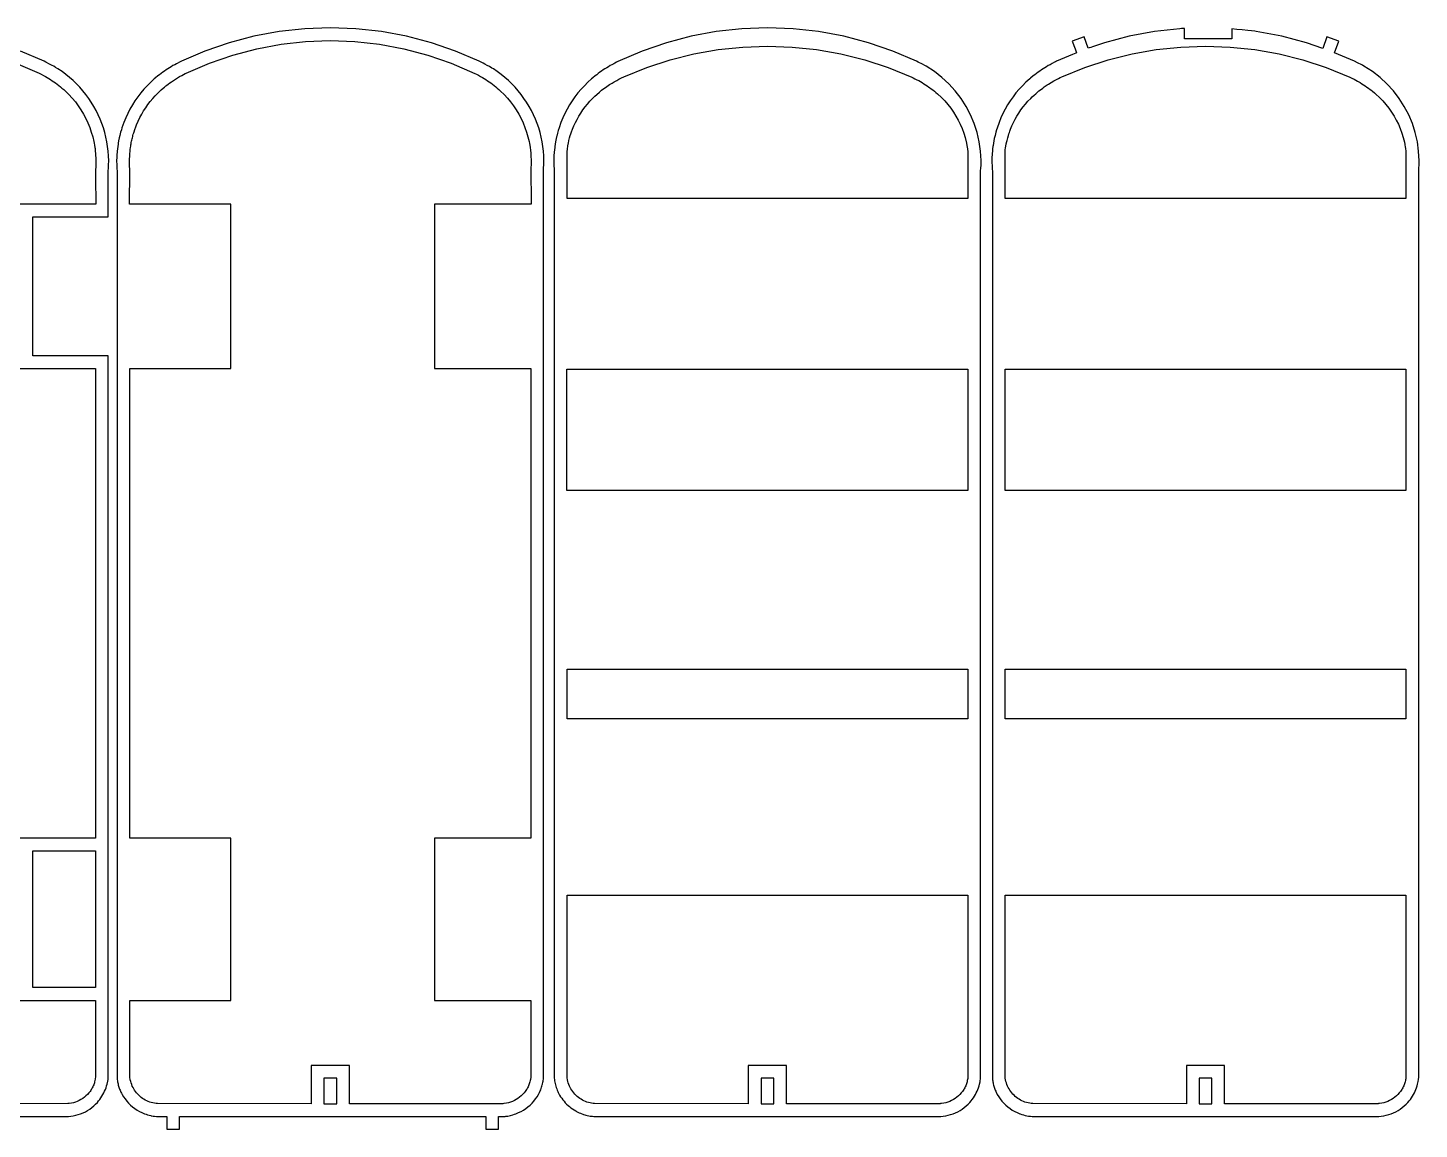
# Model space of a CAD drawing. Extents: x -1099 to 960, y -667 to 999.
# Drawn here: x 294 to 948, y -79 to 438 of the extents above; entities that cross this region are included whole.
import ezdxf

# ---------------------------------------------------------------- set-up
doc = ezdxf.new("R2010")
doc.units = 0
doc.layers.get('0').update_dxf_attribs({"linetype": 'CONTINUOUS'})
doc.layers.add('SECTIONCUTEDGES', color=18, linetype='CONTINUOUS')

msp = doc.modelspace()

# ---------------------------------------------------------------- linework, layer by layer
msp.add_lwpolyline([(645, -55.43), (639, -55.43), (639, -67.43), (645, -67.43)], close=True)
at = {"layer": 'SECTIONCUTEDGES'}
for points in [[(348.04, -71.65), (349.3, -72.18), (349.99, -72.42), (350.66, -72.64), (351.44, -72.86), (352.22, -73.04), (352.44, -73.08), (353.35, -73.24), (354.03, -73.33), (354.86, -73.41), (355.17, -73.42), (359.75, -73.42), (359.75, -79.42), (365.75, -79.42), (365.75, -73.42), (509.65, -73.42), (509.65, -79.42), (515.65, -79.42), (515.65, -73.42), (515.65, -73.42), (518.71, -73.42), (519.09, -73.37), (519.97, -73.23), (521.19, -72.98), (522.29, -72.69), (523.13, -72.43), (523.79, -72.19), (525.09, -71.65), (526.25, -71.08), (527.37, -70.44), (528.44, -69.73), (529.47, -68.95), (530.44, -68.11), (531.36, -67.2), (532.22, -66.24), (533.02, -65.23), (533.75, -64.17), (534.41, -63.07), (534.84, -62.25), (535.23, -61.41), (535.46, -60.86), (535.67, -60.3), (535.87, -59.74), (536.04, -59.17), (536.2, -58.6), (536.27, -58.31), (536.48, -57.35), (536.56, -56.85), (536.72, -55.65), (536.74, -55.35), (536.75, 370.65), (536.77, 371.54), (536.8, 371.99), (536.95, 374.21), (536.96, 374.66), (536.97, 375.77), (536.9, 378), (536.73, 380.22), (536.47, 382.44), (536.12, 384.64), (535.67, 386.82), (535.12, 388.98), (534.49, 391.12), (533.76, 393.23), (532.94, 395.3), (532.04, 397.34), (531.05, 399.33), (529.97, 401.29), (528.81, 403.19), (527.57, 405.04), (526.25, 406.84), (524.85, 408.58), (523.38, 410.25), (521.84, 411.86), (520.24, 413.41), (518.56, 414.88), (516.83, 416.28), (515.04, 417.61), (513.19, 418.85), (512.48, 419.3), (511.41, 419.95), (510.34, 420.56), (509.18, 421.18), (508.46, 421.54), (507.5, 422.01), (506.55, 422.46), (495.46, 427.22), (484.07, 431.15), (472.42, 434.22), (460.58, 436.42), (448.61, 437.75), (436.57, 438.2), (424.53, 437.75), (412.55, 436.42), (400.71, 434.22), (389.06, 431.15), (377.67, 427.22), (366.6, 422.47), (366.07, 422.23), (364.32, 421.34), (363.48, 420.88), (362.65, 420.42), (361.83, 419.94), (361.02, 419.44), (360.21, 418.93), (359.41, 418.41), (358.63, 417.87), (357.85, 417.32), (357.08, 416.76), (356.32, 416.18), (355.57, 415.59), (354.39, 414.63), (353.86, 414.17), (352.16, 412.63), (350.54, 411.01), (348.98, 409.33), (347.5, 407.57), (346.11, 405.75), (344.79, 403.87), (343.56, 401.94), (342.42, 399.95), (341.37, 397.91), (340.41, 395.83), (339.55, 393.7), (338.67, 391.19), (338.39, 390.32), (338.03, 389.08), (337.65, 387.63), (337.4, 386.54), (337.1, 385.08), (336.9, 384.01), (336.82, 383.48), (336.65, 382.41), (336.52, 381.34), (336.4, 380.27), (336.35, 379.73), (336.27, 378.66), (336.19, 377.27), (336.16, 375.88), (336.16, 375.33), (336.19, 374.1), (336.24, 373.28), (336.33, 372.06), (336.38, 370.84), (336.39, 370.43), (336.4, -55.47), (336.41, -55.68), (336.47, -56.14), (336.54, -56.69), (336.63, -57.19), (336.72, -57.69), (336.83, -58.18), (336.95, -58.68), (337.09, -59.17), (337.24, -59.65), (337.4, -60.13), (337.58, -60.61), (337.76, -61.08), (337.96, -61.55), (338.18, -62.01), (338.43, -62.53), (338.72, -63.07), (339.38, -64.17), (340.12, -65.23), (340.91, -66.24), (341.77, -67.2), (342.69, -68.11), (343.67, -68.95), (344.69, -69.73), (345.77, -70.44), (346.88, -71.08)], [(548.96, -68.83), (549.67, -69.38), (550.4, -69.91), (551.15, -70.4), (551.92, -70.86), (552.24, -71.04), (552.88, -71.37), (553.53, -71.68), (554.2, -71.97), (554.54, -72.1), (555.22, -72.36), (555.56, -72.47), (556.25, -72.68), (556.59, -72.78), (557.29, -72.95), (557.99, -73.1), (558.69, -73.23), (559.04, -73.28), (559.76, -73.36), (560.46, -73.42), (723.5, -73.42), (724.57, -73.33), (725.76, -73.15), (726.94, -72.9), (728.1, -72.59), (729.24, -72.2), (730.35, -71.75), (731.44, -71.22), (732.49, -70.64), (733.5, -69.99), (734.47, -69.28), (735.4, -68.52), (736.28, -67.7), (737.11, -66.83), (737.7, -66.15), (738.25, -65.44), (738.77, -64.71), (739.25, -63.96), (739.71, -63.19), (740.13, -62.4), (740.51, -61.59), (740.86, -60.77), (741.17, -59.93), (741.44, -59.07), (741.68, -58.21), (741.92, -57.1), (742.01, -56.62), (742.13, -55.86), (742.16, -55.53), (742.17, -55.34), (742.18, 370.64), (742.19, 371.07), (742.24, 372.14), (742.36, 373.84), (742.4, 375.12), (742.4, 375.77), (742.16, 380.22), (741.55, 384.64), (740.56, 388.98), (739.19, 393.23), (737.47, 397.34), (735.4, 401.29), (733, 405.04), (730.28, 408.58), (727.28, 411.86), (723.99, 414.88), (720.47, 417.61), (716.55, 420.12), (715.96, 420.46), (714.83, 421.06), (712.79, 422.08), (711.98, 422.47), (700.9, 427.22), (689.5, 431.15), (677.85, 434.22), (666.01, 436.42), (654.04, 437.75), (642, 438.2), (629.96, 437.75), (617.98, 436.42), (606.14, 434.22), (594.49, 431.15), (583.1, 427.22), (571.65, 422.3), (571.12, 422.04), (570.32, 421.63), (569.76, 421.34), (568.92, 420.88), (568.09, 420.42), (567.26, 419.94), (566.45, 419.44), (565.64, 418.93), (564.85, 418.41), (564.06, 417.87), (563.28, 417.32), (562.51, 416.76), (561.75, 416.18), (561, 415.59), (559.92, 414.71), (559.29, 414.17), (557.59, 412.63), (555.97, 411.01), (554.41, 409.33), (552.94, 407.57), (551.54, 405.75), (550.23, 403.87), (549, 401.94), (547.86, 399.95), (546.81, 397.91), (545.85, 395.83), (544.98, 393.7), (544.1, 391.19), (543.71, 389.97), (543.36, 388.72), (543, 387.27), (542.91, 386.9), (542.6, 385.44), (542.43, 384.54), (542.25, 383.48), (542.09, 382.41), (542.01, 381.88), (541.89, 380.81), (541.78, 379.73), (541.66, 378.1), (541.61, 376.71), (541.59, 375.6), (541.62, 374.3), (541.69, 373.08), (541.75, 372.27), (541.79, 371.45), (541.82, 370.43), (541.82, -55.4), (541.89, -56.06), (541.98, -56.74), (542.09, -57.38), (542.22, -58.01), (542.37, -58.63), (542.55, -59.25), (542.74, -59.86), (542.96, -60.47), (543.19, -61.07), (543.45, -61.66), (543.72, -62.24), (544.02, -62.81), (544.33, -63.37), (544.8, -64.14), (545.3, -64.88), (545.84, -65.6), (546.41, -66.3), (547, -66.97), (547.63, -67.62), (548.28, -68.24)], [(347.15, -64.02), (346.59, -63.51), (346.05, -62.96), (345.55, -62.38), (345.07, -61.78), (344.63, -61.15), (344.23, -60.5), (343.86, -59.83), (343.53, -59.14), (343.24, -58.43), (342.98, -57.71), (342.76, -56.97), (342.59, -56.22), (342.4, -55.03), (342.39, -54.94), (342.39, -18.89), (389.89, -18.89), (389.89, 57.38), (342.39, 57.38), (342.39, 278.03), (389.89, 278.03), (389.89, 355.3), (342.25, 355.3), (342.26, 360.16), (342.31, 365.9), (342.32, 367.65), (342.3, 370.51), (342.23, 374.47), (342.24, 375.7), (342.27, 376.68), (342.31, 377.66), (342.37, 378.63), (342.41, 379.11), (342.49, 380.08), (342.59, 381.05), (342.71, 382.02), (342.79, 382.59), (342.88, 383.16), (342.97, 383.73), (343.07, 384.29), (343.18, 384.86), (343.3, 385.42), (343.43, 385.99), (343.56, 386.55), (343.7, 387.1), (343.85, 387.66), (344.01, 388.21), (344.21, 388.89), (344.36, 389.34), (344.72, 390.4), (345.17, 391.65), (345.56, 392.62), (346.32, 394.38), (347.11, 395.99), (347.95, 397.57), (348.86, 399.12), (349.84, 400.63), (350.87, 402.1), (351.96, 403.53), (353.1, 404.91), (354.33, 406.28), (355.19, 407.17), (355.89, 407.87), (357.09, 409), (357.96, 409.77), (358.65, 410.35), (359.35, 410.93), (359.71, 411.21), (360.42, 411.76), (361.15, 412.3), (361.88, 412.82), (362.83, 413.47), (363.79, 414.1), (364.77, 414.7), (365.76, 415.28), (366.76, 415.84), (368.38, 416.68), (368.9, 416.93), (379.83, 421.63), (390.8, 425.4), (402.02, 428.36), (413.43, 430.49), (424.97, 431.77), (436.57, 432.2), (448.16, 431.77), (459.7, 430.49), (471.11, 428.36), (482.33, 425.4), (493.3, 421.63), (504.55, 416.78), (505.31, 416.4), (506.26, 415.9), (507.22, 415.37), (508.05, 414.89), (508.86, 414.4), (509.67, 413.89), (510.47, 413.36), (511.25, 412.82), (512.03, 412.27), (512.79, 411.7), (513.55, 411.11), (514.29, 410.51), (515.02, 409.9), (515.74, 409.27), (516.61, 408.47), (518.31, 406.8), (519.86, 405.11), (521.32, 403.34), (522.69, 401.5), (523.96, 399.59), (525.14, 397.62), (526.21, 395.6), (527.19, 393.52), (528.05, 391.39), (528.81, 389.23), (529.45, 387.03), (529.99, 384.79), (530.19, 383.79), (530.33, 383.03), (530.47, 382.02), (530.62, 380.73), (530.74, 379.35), (530.83, 377.97), (530.89, 375.89), (530.89, 373.75), (530.87, 372.51), (530.89, 355.3), (485.51, 355.3), (485.51, 278.03), (530.75, 278.03), (530.75, 57.38), (485.51, 57.38), (485.51, -18.89), (530.75, -18.89), (530.74, -54.9), (530.59, -56.12), (530.49, -56.61), (530.38, -57.11), (530.24, -57.59), (530.09, -58.08), (529.91, -58.55), (529.72, -59.02), (529.52, -59.48), (529.29, -59.94), (529.05, -60.38), (528.79, -60.82), (528.51, -61.24), (528.22, -61.65), (527.62, -62.41), (526.97, -63.13), (526.27, -63.8), (525.53, -64.42), (524.75, -64.99), (523.94, -65.5), (523.09, -65.96), (522.21, -66.37), (521.3, -66.71), (520.38, -66.98), (519.44, -67.2), (518.35, -67.37), (518.05, -67.4), (517.69, -67.43), (445.56, -67.43), (445.56, -49.44), (427.57, -49.44), (427.57, -67.43), (355.37, -67.42), (354.69, -67.36), (353.94, -67.25), (353.19, -67.1), (352.45, -66.91), (351.73, -66.68), (351.02, -66.41), (350.32, -66.1), (349.64, -65.76), (348.98, -65.38), (348.35, -64.96), (347.73, -64.51)], [(860.16, 437.79), (860.16, 433.08), (838.03, 433.08), (838.03, 437.84), (836.58, 437.81), (835.85, 437.76), (823.88, 436.43), (812.04, 434.23), (800.4, 431.16), (794.79, 429.22), (793.99, 428.98), (793.19, 428.72), (792.79, 428.59), (790.89, 434), (785.23, 432), (786.55, 428.3), (787.19, 426.48), (787.19, 426.46), (787.19, 426.48), (786.9, 426.36), (786.13, 426.02), (785.36, 425.68), (777.9, 422.47), (777.44, 422.26), (776.88, 421.98), (775.85, 421.46), (774.79, 420.88), (773.95, 420.42), (773.13, 419.94), (772.32, 419.44), (771.51, 418.93), (770.71, 418.41), (769.93, 417.87), (769.15, 417.32), (768.38, 416.76), (767.62, 416.18), (766.87, 415.59), (765.6, 414.55), (765.29, 414.28), (763.46, 412.63), (761.84, 411.01), (760.28, 409.33), (758.8, 407.57), (757.41, 405.75), (756.09, 403.87), (754.87, 401.94), (753.72, 399.95), (752.67, 397.91), (751.72, 395.83), (750.85, 393.7), (749.91, 391.02), (749.69, 390.32), (749.33, 389.08), (748.95, 387.63), (748.62, 386.17), (748.4, 385.08), (748.2, 384.01), (748.03, 382.95), (747.96, 382.41), (747.82, 381.34), (747.7, 380.27), (747.61, 379.19), (747.57, 378.66), (747.49, 377.27), (747.48, 376.71), (747.46, 375.6), (747.47, 374.71), (747.53, 373.49), (747.62, 372.27), (747.64, 371.86), (747.69, 370.63), (747.7, -55.51), (747.72, -55.74), (747.79, -56.29), (747.84, -56.69), (747.93, -57.19), (748.02, -57.69), (748.13, -58.18), (748.25, -58.68), (748.39, -59.17), (748.54, -59.65), (748.7, -60.13), (748.88, -60.61), (749.06, -61.08), (749.26, -61.55), (749.48, -62.01), (749.85, -62.76), (750.02, -63.07), (750.68, -64.17), (751.42, -65.23), (752.21, -66.24), (753.07, -67.2), (753.99, -68.11), (754.97, -68.95), (755.99, -69.73), (757.07, -70.44), (758.18, -71.08), (759.34, -71.65), (760.56, -72.16), (760.82, -72.26), (761.62, -72.53), (762.29, -72.74), (763.07, -72.94), (763.97, -73.13), (764.65, -73.24), (765.56, -73.36), (766.34, -73.42), (929.36, -73.42), (930.44, -73.33), (931.63, -73.15), (932.81, -72.9), (933.97, -72.59), (935.11, -72.2), (936.22, -71.75), (937.3, -71.22), (938.36, -70.64), (939.37, -69.99), (940.34, -69.28), (941.27, -68.52), (942.15, -67.7), (942.98, -66.83), (943.56, -66.15), (944.12, -65.44), (944.64, -64.71), (945.12, -63.96), (945.58, -63.19), (946, -62.4), (946.38, -61.59), (946.73, -60.77), (947.04, -59.93), (947.31, -59.07), (947.55, -58.21), (947.82, -56.98), (947.96, -56.14), (948.02, -55.67), (948.04, -55.34), (948.05, 370.64), (948.08, 371.71), (948.15, 372.77), (948.2, 373.41), (948.26, 374.69), (948.27, 375.68), (948.03, 380.22), (947.42, 384.64), (946.42, 388.98), (945.06, 393.23), (943.34, 397.34), (941.27, 401.29), (938.87, 405.04), (936.15, 408.58), (933.14, 411.86), (929.86, 414.88), (926.34, 417.61), (922.25, 420.22), (921.57, 420.6), (921.28, 420.75), (919.25, 421.79), (917.84, 422.47), (908.54, 426.43), (910.5, 432), (904.85, 434), (902.93, 428.54), (895.38, 431.15), (883.73, 434.22), (871.71, 436.46), (871.08, 436.55), (869.43, 436.77), (867.77, 436.96), (865.14, 437.22), (862.53, 437.48), (860.16, 437.73)], [(547.82, 358.02), (547.82, 379.97), (547.99, 381.33), (548.17, 382.5), (548.39, 383.67), (548.47, 384.06), (548.73, 385.22), (549.04, 386.43), (549.35, 387.53), (549.61, 388.35), (549.94, 389.3), (550.38, 390.5), (551.03, 392.09), (551.75, 393.65), (552.54, 395.18), (553.39, 396.69), (554.3, 398.16), (555.27, 399.59), (556.3, 400.99), (557.39, 402.34), (558.53, 403.66), (559.77, 404.97), (560.85, 406.03), (561.83, 406.93), (563.05, 407.99), (564.09, 408.83), (565.14, 409.64), (565.5, 409.91), (566.58, 410.68), (567.79, 411.49), (568.98, 412.24), (569.95, 412.82), (571.19, 413.51), (572.19, 414.04), (573.47, 414.68), (574.44, 415.13), (585.26, 419.54), (596.23, 423.13), (607.46, 425.94), (618.87, 427.96), (630.4, 429.17), (642, 429.58), (653.6, 429.17), (665.13, 427.96), (676.54, 425.94), (687.76, 423.13), (698.73, 419.54), (709.88, 414.98), (710.46, 414.71), (711.33, 414.29), (712.24, 413.82), (713.07, 413.37), (713.89, 412.91), (714.71, 412.43), (715.51, 411.94), (716.3, 411.43), (717.08, 410.91), (717.85, 410.37), (718.23, 410.1), (718.98, 409.55), (719.72, 408.98), (720.45, 408.4), (721.17, 407.8), (721.95, 407.13), (723.74, 405.46), (725.29, 403.85), (726.75, 402.17), (728.12, 400.42), (729.39, 398.61), (730.57, 396.74), (731.65, 394.81), (732.62, 392.84), (733.48, 390.82), (734.24, 388.76), (734.89, 386.67), (735.55, 383.99), (735.77, 382.85), (736.02, 381.27), (736.19, 379.88), (736.19, 358.02)], [(753.69, 358.02), (753.69, 379.91), (753.79, 380.8), (753.92, 381.72), (754.04, 382.51), (754.26, 383.67), (754.51, 384.84), (754.6, 385.22), (754.91, 386.43), (755.22, 387.53), (755.48, 388.35), (755.72, 389.06), (755.93, 389.63), (756.25, 390.5), (756.9, 392.09), (757.62, 393.65), (758.41, 395.19), (759.26, 396.69), (760.17, 398.16), (761.14, 399.59), (762.17, 400.99), (763.26, 402.35), (764.4, 403.66), (765.72, 405.05), (766.46, 405.78), (767.36, 406.62), (768.05, 407.24), (768.75, 407.84), (769.61, 408.56), (770.3, 409.11), (771.37, 409.91), (772.09, 410.43), (773.42, 411.34), (774.13, 411.79), (775.33, 412.53), (776.56, 413.24), (777.56, 413.78), (778.82, 414.43), (779.61, 414.81), (780.27, 415.11), (791.13, 419.54), (802.1, 423.13), (813.33, 425.94), (824.74, 427.96), (836.27, 429.18), (847.87, 429.58), (859.46, 429.18), (871, 427.96), (882.41, 425.94), (893.63, 423.13), (904.6, 419.54), (915.62, 415.04), (916.01, 414.87), (916.7, 414.53), (917.69, 414.04), (918.53, 413.6), (919.35, 413.14), (920.17, 412.67), (920.58, 412.43), (921.38, 411.94), (922.17, 411.43), (922.95, 410.91), (923.72, 410.38), (924.48, 409.83), (925.22, 409.27), (925.59, 408.98), (926.32, 408.4), (927.23, 407.64), (927.94, 407.02), (929.61, 405.46), (931.16, 403.85), (932.62, 402.17), (933.99, 400.42), (935.26, 398.61), (936.44, 396.74), (937.52, 394.81), (938.49, 392.84), (939.35, 390.82), (940.11, 388.76), (940.76, 386.67), (941.32, 384.41), (941.53, 383.42), (941.75, 382.18), (941.82, 381.73), (942.05, 379.91), (942.05, 358.02)], [(547.78, 220.67), (547.78, 277.82), (736.18, 277.82), (736.18, 220.67)], [(753.69, 220.67), (753.69, 277.82), (942.05, 277.82), (942.05, 220.67)], [(547.82, 113.48), (547.82, 136.81), (736.18, 136.81), (736.18, 113.48)], [(753.69, 113.48), (753.69, 136.82), (942.05, 136.81), (942.05, 113.48)], [(296.78, -12.89), (296.78, 51.38), (326.2, 51.38), (326.2, -12.89)], [(553.16, -64.51), (552.58, -64.02), (552.02, -63.51), (551.48, -62.96), (550.98, -62.38), (550.51, -61.78), (550.07, -61.15), (549.66, -60.5), (549.29, -59.83), (548.96, -59.14), (548.67, -58.43), (548.41, -57.71), (548.2, -56.97), (548.02, -56.22), (547.86, -55.3), (547.83, -55.07), (547.82, -54.89), (547.82, 30.52), (736.18, 30.52), (736.17, -54.97), (736.1, -55.63), (736.03, -56.05), (735.92, -56.61), (735.81, -57.11), (735.67, -57.59), (735.52, -58.08), (735.35, -58.55), (735.16, -59.02), (734.95, -59.48), (734.72, -59.94), (734.48, -60.38), (734.22, -60.82), (733.94, -61.24), (733.65, -61.65), (733.05, -62.41), (732.4, -63.13), (731.71, -63.8), (730.97, -64.42), (730.19, -64.99), (729.37, -65.5), (728.52, -65.96), (727.64, -66.37), (726.74, -66.71), (725.81, -66.98), (724.87, -67.2), (723.78, -67.37), (723.28, -67.42), (723.12, -67.43), (650.99, -67.43), (650.99, -49.44), (633, -49.44), (633, -67.43), (560.75, -67.42), (560.16, -67.36), (559.37, -67.25), (558.62, -67.1), (557.88, -66.91), (557.16, -66.68), (556.45, -66.41), (555.75, -66.1), (555.07, -65.76), (554.41, -65.38), (553.78, -64.96)], [(759.65, -64.96), (759.03, -64.51), (758.45, -64.02), (757.89, -63.51), (757.35, -62.96), (756.85, -62.38), (756.37, -61.78), (755.93, -61.15), (755.53, -60.5), (755.16, -59.83), (754.83, -59.14), (754.54, -58.43), (754.28, -57.71), (754.06, -56.97), (753.89, -56.22), (753.75, -55.47), (753.7, -55.04), (753.69, -54.92), (753.69, 30.53), (942.05, 30.52), (942.04, -54.9), (942.02, -55.22), (941.93, -55.84), (941.89, -56.12), (941.79, -56.61), (941.68, -57.11), (941.54, -57.59), (941.39, -58.08), (941.22, -58.55), (941.02, -59.02), (940.82, -59.48), (940.59, -59.94), (940.35, -60.38), (940.09, -60.82), (939.81, -61.24), (939.52, -61.65), (938.92, -62.41), (938.27, -63.13), (937.57, -63.8), (936.83, -64.42), (936.05, -64.99), (935.24, -65.5), (934.39, -65.96), (933.51, -66.37), (932.6, -66.71), (931.68, -66.99), (930.74, -67.2), (929.61, -67.37), (929.1, -67.42), (928.99, -67.43), (856.86, -67.43), (856.86, -49.44), (838.87, -49.44), (838.87, -67.43), (766.65, -67.42), (765.99, -67.36), (765.24, -67.25), (764.49, -67.1), (763.75, -66.91), (763.03, -66.68), (762.32, -66.41), (761.62, -66.1), (760.94, -65.76), (760.28, -65.38)], [(433.57, -67.43), (439.57, -67.43), (439.57, -55.43), (433.57, -55.43)], [(844.87, -67.43), (850.87, -67.43), (850.87, -55.43), (844.87, -55.43)]]:
    msp.add_lwpolyline(points, close=True, dxfattribs=at)
for points in [[(150.45, -73.42), (313.51, -73.42), (314.59, -73.33), (315.78, -73.15), (316.96, -72.9), (318.12, -72.59), (319.26, -72.2), (320.37, -71.75), (321.46, -71.22), (322.51, -70.64), (323.52, -69.99), (324.49, -69.28), (325.42, -68.52), (326.3, -67.7), (327.13, -66.83), (327.71, -66.15), (328.27, -65.44), (328.79, -64.71), (329.27, -63.96), (329.73, -63.19), (330.15, -62.4), (330.53, -61.59), (330.88, -60.77), (331.19, -59.93), (331.46, -59.07), (331.7, -58.21), (331.99, -56.86), (332.13, -56.02), (332.18, -55.62), (332.19, -55.34), (332.19, 284.03), (296.78, 284.03), (296.78, 349.3), (332.19, 349.3), (332.18, 354.58), (332.12, 361.63), (332.12, 365.15), (332.13, 366.03), (332.18, 369.55), (332.21, 370.85), (332.28, 372.35), (332.39, 374.05), (332.42, 375.33), (332.42, 375.69), (332.35, 378), (332.18, 380.22), (331.92, 382.44), (331.57, 384.64), (331.12, 386.82), (330.58, 388.98), (329.94, 391.12), (329.21, 393.23), (328.4, 395.3), (327.49, 397.34), (326.5, 399.33), (325.42, 401.29), (324.26, 403.19), (323.02, 405.04), (321.7, 406.84), (320.3, 408.58), (318.83, 410.25), (317.29, 411.86), (315.69, 413.41), (314.01, 414.88), (312.28, 416.28), (310.49, 417.61), (308.48, 418.95), (307.46, 419.59), (306.6, 420.1), (305.79, 420.56), (304.63, 421.18), (302.95, 422.01), (302.03, 422.46), (290.91, 427.22)], [(288.75, 421.63), (299.79, 416.88), (300.62, 416.47), (301.84, 415.83), (302.68, 415.37), (303.5, 414.89), (304.32, 414.4), (305.12, 413.89), (305.92, 413.36), (306.7, 412.82), (307.48, 412.27), (308.24, 411.7), (309, 411.11), (309.74, 410.51), (310.47, 409.9), (311.28, 409.19), (312.13, 408.41), (313.76, 406.8), (315.31, 405.11), (316.77, 403.34), (318.14, 401.5), (319.41, 399.59), (320.59, 397.62), (321.67, 395.6), (322.64, 393.52), (323.5, 391.39), (324.26, 389.23), (324.91, 387.03), (325.44, 384.79), (325.6, 384.04), (325.78, 383.03), (325.93, 382.02), (326, 381.42), (326.1, 380.39), (326.22, 379.01), (326.24, 378.66), (326.33, 376.63), (326.35, 374.64), (326.28, 369.72), (326.27, 366.93), (326.34, 356.28), (326.34, 355.3), (280.96, 355.3)], [(280.96, 278.03), (326.2, 278.03), (326.2, 57.38), (280.96, 57.38)], [(280.96, -18.89), (326.2, -18.89), (326.19, -54.97), (326.12, -55.63), (326.06, -55.98), (325.94, -56.61), (325.83, -57.11), (325.69, -57.59), (325.54, -58.08), (325.37, -58.55), (325.18, -59.02), (324.97, -59.48), (324.74, -59.94), (324.5, -60.38), (324.24, -60.82), (323.96, -61.24), (323.67, -61.65), (323.07, -62.41), (322.42, -63.13), (321.73, -63.8), (320.99, -64.42), (320.21, -64.99), (319.39, -65.5), (318.54, -65.96), (317.66, -66.37), (316.76, -66.71), (315.83, -66.98), (314.89, -67.2), (313.89, -67.36), (313.23, -67.42), (241.01, -67.43)]]:
    msp.add_lwpolyline(points, dxfattribs=at)

doc.saveas('drawing.dxf')
